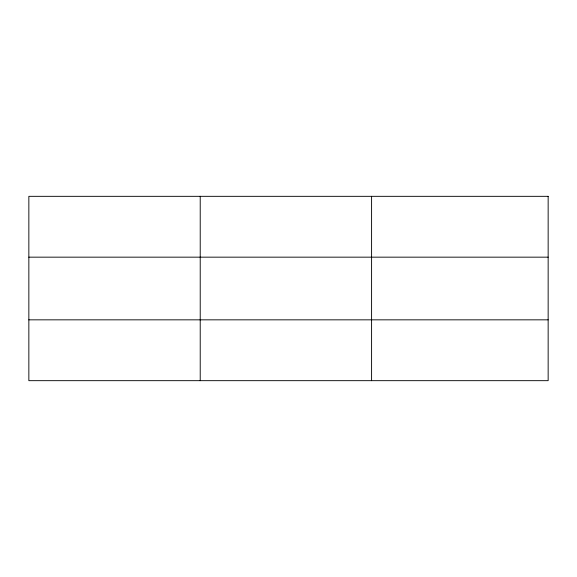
<?xml version="1.0" encoding="UTF-8"?>
<svg xmlns="http://www.w3.org/2000/svg" width="577" height="577" viewBox="0 0 577 577"><rect width="100%" height="100%" fill="white"/><g stroke="black" fill="none" stroke-linecap="round" stroke-linejoin="round"><path stroke-width="0.87" d="M200.219 196.331L200.219 380.669M371.588 196.331L371.588 380.669M28.85 257.162L548.15 257.162M28.85 319.838L548.15 319.838M548.15 196.331L548.15 380.669L28.85 380.669L28.85 196.331L548.15 196.331"/></g></svg>
